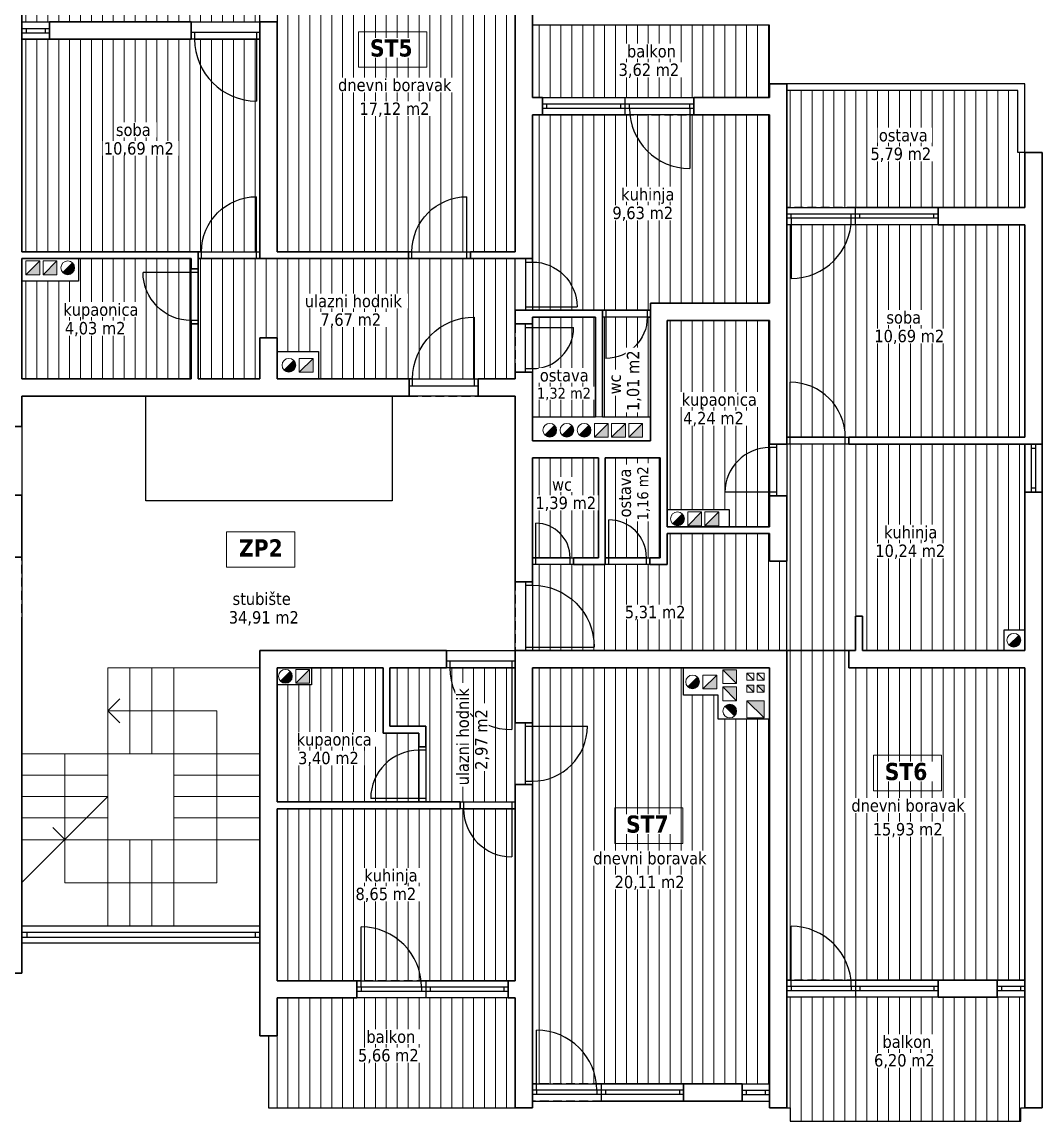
# Model space of a CAD drawing. Header units: centimetres. Extents: x 642232439 to 646206409, y 502891828 to 503284195.
# Drawn here: x 646186050 to 646187533, y 503269004 to 503270602 of the extents above; entities that cross this region are included whole.
import ezdxf

# ---------------------------------------------------------------- set-up
doc = ezdxf.new("R2010")
doc.units = ezdxf.units.CM
doc.linetypes.add('HIDDENX2', pattern=[19.05, 12.7, -6.35])
for name, color, linetype, lineweight in [('.ETAZA_7_ST5', 100, 'Continuous', 13), ('.ETAZA_8_ST6', 10, 'Continuous', 13), ('.ETAZA_9_ST7', 170, 'Continuous', 13), ('_POVRŠINA', 255, 'Continuous', 5), ('TP_01 - 0.35', 1, 'Continuous', 35), ('TP_03 - 0.15', 3, 'Continuous', 15), ('TP_07 - 0.20', 7, 'Continuous', 20)]:
    doc.layers.add(name, color=color, linetype=linetype, lineweight=lineweight)
doc.layers.add('_POLILINE_ET', color=4, linetype='Continuous', plot=False)
for name, color, linetype in [('TP_Hatch', 252, 'Continuous'), ('TP_Hidden', 8, 'HIDDENX2'), ('TP_Otvori', 8, 'Continuous'), ('TP_Otvori.block', 8, 'Continuous')]:
    doc.layers.add(name, color=color, linetype=linetype)
doc.styles.add('tahoma10', font='tahoma.ttf', dxfattribs={"height": 2})
pattern_1 = [(90, (643183442.702, 503085608.108), (-15.875, 3e-15), [])]

# ---------------------------------------------------------------- blocks, each defined once
blk = doc.blocks.new('*U526')
at = {"layer": 'TP_Otvori'}
for p, q in [((5, 0), (5, 60)), ((5, 0), (0, 0)), ((65, 0), (5, 0)), ((5, -10), (5, 0)), ((65, -10), (65, 0)), ((65, 0), (70, 0)), ((70, -10), (0, -10))]:
    blk.add_line(p, q, dxfattribs=at)
blk.add_arc((5, 0), 60, 0, 90, dxfattribs=at)
blk = doc.blocks.new('*U97')
at = {"layer": 'TP_Otvori'}
for p, q in [((5, 0), (5, 65)), ((5, 0), (0, 0)), ((70, 0), (5, 0)), ((5, -10), (5, 0)), ((70, -10), (70, 0)), ((70, 0), (75, 0)), ((75, -10), (0, -10))]:
    blk.add_line(p, q, dxfattribs=at)
blk.add_arc((5, 0), 65, 0, 90, dxfattribs=at)
blk = doc.blocks.new('*U527')
at = {"layer": 'TP_01 - 0.35'}
for p, q in [((0, 0), (0, -30)), ((48, 0), (48, -30))]:
    blk.add_line(p, q, dxfattribs=at)
at = {"layer": 'TP_Otvori'}
for p, q in [((0, 0), (48, 0)), ((0, -11.3), (48, -11.3)), ((0, -18.8), (48, -18.8)), ((7.5, -11.3), (7.5, -18.8)), ((40.5, -11.3), (40.5, -18.8)), ((0, -30), (48, -30))]:
    blk.add_line(p, q, dxfattribs=at)
blk = doc.blocks.new('*U90')
at = {"layer": 'TP_01 - 0.35'}
for p, q in [((0, 0), (0, -30)), ((84, 0), (84, -30))]:
    blk.add_line(p, q, dxfattribs=at)
at = {"layer": 'TP_Otvori'}
for p, q in [((0, 0), (84, 0)), ((0, -11.3), (84, -11.3)), ((0, -18.8), (84, -18.8)), ((7.5, -11.3), (7.5, -18.8)), ((76.5, -11.3), (76.5, -18.8)), ((0, -30), (84, -30))]:
    blk.add_line(p, q, dxfattribs=at)
blk = doc.blocks.new('*U523')
at = {"layer": 'TP_Otvori'}
for p, q in [((5, 0), (5, 80)), ((5, 0), (0, 0)), ((85, 0), (5, 0)), ((5, -10), (5, 0)), ((85, -10), (85, 0)), ((85, 0), (90, 0)), ((90, -10), (0, -10))]:
    blk.add_line(p, q, dxfattribs=at)
blk.add_arc((5, 0), 80, 0, 90, dxfattribs=at)
blk = doc.blocks.new('*U525')
at = {"layer": 'TP_Otvori'}
for p, q in [((5, 0), (5, 90)), ((5, 0), (0, 0)), ((95, 0), (5, 0)), ((5, -10), (5, 0)), ((95, -10), (95, 0)), ((95, 0), (100, 0)), ((100, -10), (0, -10))]:
    blk.add_line(p, q, dxfattribs=at)
blk.add_arc((5, 0), 90, 0, 90, dxfattribs=at)
blk = doc.blocks.new('*U86')
at = {"layer": 'TP_Otvori'}
for p, q in [((5, 0), (5, 50)), ((5, 0), (0, 0)), ((55, 0), (5, 0)), ((5, -10), (5, 0)), ((55, -10), (55, 0)), ((55, 0), (60, 0)), ((60, -10), (0, -10))]:
    blk.add_line(p, q, dxfattribs=at)
blk.add_arc((5, 0), 50, 0, 90, dxfattribs=at)
blk = doc.blocks.new('*U98')
at = {"layer": 'TP_Otvori'}
for p, q in [((5, 0), (5, 55)), ((5, 0), (0, 0)), ((60, 0), (5, 0)), ((5, -10), (5, 0)), ((60, -10), (60, 0)), ((60, 0), (65, 0)), ((65, -10), (0, -10))]:
    blk.add_line(p, q, dxfattribs=at)
blk.add_arc((5, 0), 55, 0, 90, dxfattribs=at)
blk = doc.blocks.new('*U524')
at = {"layer": 'TP_Otvori'}
for p, q in [((5, 0), (5, 70)), ((5, 0), (0, 0)), ((75, 0), (5, 0)), ((5, -10), (5, 0)), ((75, -10), (75, 0)), ((75, 0), (80, 0)), ((80, -10), (0, -10))]:
    blk.add_line(p, q, dxfattribs=at)
blk.add_arc((5, 0), 70, 0, 90, dxfattribs=at)
blk = doc.blocks.new('*U99')
at = {"layer": 'TP_01 - 0.35'}
for p, q in [((0, 0), (0, -30)), ((48, 0), (48, -30))]:
    blk.add_line(p, q, dxfattribs=at)
at = {"layer": 'TP_Otvori'}
for p, q in [((0, 0), (48, 0)), ((0, -11.3), (48, -11.3)), ((0, -18.8), (48, -18.8)), ((7.5, -11.3), (7.5, -18.8)), ((40.5, -11.3), (40.5, -18.8)), ((0, -30), (48, -30))]:
    blk.add_line(p, q, dxfattribs=at)

msp = doc.modelspace()

# ---------------------------------------------------------------- hatches: boundary and pattern name
at = {"layer": '.ETAZA_7_ST5'}
h = msp.add_hatch(dxfattribs=at)
h.set_pattern_fill('ANSI31', color=256, scale=5, angle=45)
h.set_pattern_definition(pattern_1)
h.paths.add_polyline_path([(646186056.33, 503270731.52), (646186056.33, 503270621.52), (646186050.33, 503270621.52), (646186050.33, 503270601.52), (646186396.33, 503270601.52), (646186396.33, 503270731.52)])
h.paths.add_polyline_path([(646186050.33, 503270576.52), (646186050.33, 503270267.52), (646186396.33, 503270267.52), (646186396.33, 503270576.52)], flags=17)
h.paths.add_polyline_path([(646186421.33, 503270762.52), (646186421.33, 503270267.52), (646186767.33, 503270267.52), (646186767.33, 503270762.52)])
h.paths.add_polyline_path([(646186792.33, 503270466.72), (646186792.33, 503270182.52), (646186964.33, 503270182.52), (646186964.33, 503270192.72), (646187137.33, 503270192.72), (646187137.33, 503270466.72)])
h.paths.add_polyline_path([(646186792.33, 503270172.52), (646186792.33, 503270027.72), (646186884.33, 503270027.72), (646186884.33, 503270172.52)])
edge = h.paths.add_edge_path()
edge.add_line((646186132.33, 503270257.52), (646186132.33, 503270224.52))
edge.add_line((646186132.33, 503270224.52), (646186050.33, 503270224.52))
edge.add_line((646186050.33, 503270224.52), (646186050.33, 503270082.52))
edge.add_line((646186050.33, 503270082.52), (646186296.33, 503270082.52))
edge.add_line((646186296.33, 503270082.52), (646186296.33, 503270257.52))
edge.add_line((646186296.33, 503270257.52), (646186132.33, 503270257.52))
edge.add_line((646186306.33, 503270257.52), (646186306.33, 503270082.52))
edge.add_line((646186306.33, 503270082.52), (646186396.33, 503270082.52))
edge.add_line((646186396.33, 503270082.52), (646186396.33, 503270142.52))
edge.add_line((646186396.33, 503270142.52), (646186421.33, 503270142.52))
edge.add_line((646186421.33, 503270142.52), (646186421.33, 503270122.52))
edge.add_line((646186421.33, 503270122.52), (646186481.33, 503270122.52))
edge.add_line((646186481.33, 503270122.52), (646186481.33, 503270082.52))
edge.add_line((646186481.33, 503270082.52), (646186767.33, 503270082.52))
edge.add_line((646186767.33, 503270082.52), (646186767.33, 503270257.52))
edge.add_line((646186767.33, 503270257.52), (646186306.33, 503270257.52))
edge.add_line((646186792.33, 503270596.72), (646186792.33, 503270491.72))
edge.add_line((646186792.33, 503270491.72), (646187137.33, 503270491.72))
edge.add_line((646187137.33, 503270491.72), (646187137.33, 503270596.72))
edge.add_line((646187137.33, 503270596.72), (646186792.33, 503270596.72))
edge.add_line((646186894.33, 503270172.52), (646186894.33, 503270027.72))
edge.add_line((646186894.33, 503270027.72), (646186964.33, 503270027.72))
edge.add_line((646186964.33, 503270027.72), (646186964.33, 503270172.52))
edge.add_line((646186964.33, 503270172.52), (646186894.33, 503270172.52))
at = {"layer": '.ETAZA_8_ST6'}
h = msp.add_hatch(dxfattribs=at)
h.set_pattern_fill('ANSI31', color=256, scale=5, angle=45)
h.set_pattern_definition(pattern_1)
h.paths.add_polyline_path([(646187162.33, 503270501.72), (646187162.33, 503270331.72), (646187508.33, 503270331.72), (646187508.33, 503270411.72), (646187498.33, 503270411.72), (646187498.33, 503270501.72)])
h.paths.add_polyline_path([(646187162.33, 503270306.72), (646187162.33, 503269997.72), (646187508.33, 503269997.72), (646187508.33, 503270306.72)])
h.paths.add_polyline_path([(646187162.33, 503269687.72), (646187162.33, 503269208.72), (646187508.33, 503269208.72), (646187508.33, 503269662.72), (646187252.33, 503269662.72), (646187252.33, 503269687.72)])
h.paths.add_polyline_path([(646187162.33, 503269183.72), (646187162.33, 503269022.72), (646187167.33, 503269022.72), (646187167.33, 503269003.72), (646187502.33, 503269003.72), (646187502.33, 503269022.72), (646187508.33, 503269022.72), (646187508.33, 503269183.72)])
h.paths.add_polyline_path([(646186988.33, 503270167.72), (646186988.33, 503269892.72), (646187078.33, 503269892.72), (646187078.33, 503269867.72), (646187137.33, 503269867.72), (646187137.33, 503270167.72)])
h.paths.add_polyline_path([(646186792.33, 503269967.72), (646186792.33, 503269822.72), (646186888.33, 503269822.72), (646186888.33, 503269967.72)])
h.paths.add_polyline_path([(646186898.33, 503269967.72), (646186898.33, 503269822.72), (646186978.33, 503269822.72), (646186978.33, 503269967.72)])
h.paths.add_polyline_path([(646187162.33, 503269687.72), (646187262.33, 503269687.72), (646187262.33, 503269737.72), (646187272.33, 503269737.72), (646187272.33, 503269687.72), (646187478.33, 503269687.72), (646187478.33, 503269717.72), (646187508.33, 503269717.72), (646187508.33, 503269987.72), (646187162.33, 503269987.72), (646187162.33, 503269817.72)])
h = msp.add_hatch(dxfattribs=at)
h.set_pattern_fill('ANSI31', color=256, scale=5, angle=45)
h.set_pattern_definition(pattern_1)
h.paths.add_polyline_path([(646186792.33, 503269812.72), (646186792.33, 503269687.72), (646187162.33, 503269687.72), (646187162.33, 503269817.72), (646187137.33, 503269817.72), (646187137.33, 503269857.72), (646186988.33, 503269857.72), (646186988.33, 503269812.72)])
at = {"layer": '.ETAZA_9_ST7'}
h = msp.add_hatch(dxfattribs=at)
h.set_pattern_fill('ANSI31', color=256, scale=5, angle=45)
h.set_pattern_definition(pattern_1)
h.paths.add_polyline_path([(646186792.33, 503269662.72), (646186792.33, 503269057.72), (646187137.33, 503269057.72), (646187137.33, 503269587.72), (646187062.33, 503269587.72), (646187062.33, 503269622.72), (646187012.33, 503269622.72), (646187012.33, 503269662.72)])
h.paths.add_polyline_path([(646186471.33, 503269662.72), (646186471.33, 503269637.72), (646186421.33, 503269637.72), (646186421.33, 503269467.72), (646186627.33, 503269467.72), (646186627.33, 503269567.72), (646186575.33, 503269567.72), (646186575.33, 503269662.72)])
h.paths.add_polyline_path([(646186585.33, 503269662.72), (646186585.33, 503269577.72), (646186637.33, 503269577.72), (646186637.33, 503269467.72), (646186767.33, 503269467.72), (646186767.33, 503269662.72)])
h.paths.add_polyline_path([(646186421.33, 503269182.72), (646186421.33, 503269127.72), (646186408.83, 503269127.72), (646186408.83, 503269022.72), (646186767.33, 503269022.72), (646186767.33, 503269182.72)])
h.paths.add_polyline_path([(646186421.33, 503269457.72), (646186421.33, 503269207.72), (646186767.33, 503269207.72), (646186767.33, 503269457.72)])
at = {"layer": 'TP_07 - 0.20'}
h = msp.add_hatch(color=256, dxfattribs=at)
h.dxf.hatch_style = 1
h.paths.add_polyline_path([(646187104.33, 503269637.22), (646187114.33, 503269627.22), (646187114.33, 503269637.22)])
h.paths.add_polyline_path([(646187129.33, 503269627.22), (646187129.33, 503269637.22), (646187119.33, 503269637.22)])
h = msp.add_hatch(color=256, dxfattribs=at)
h.dxf.hatch_style = 1
h.paths.add_polyline_path([(646187129.33, 503269589.72), (646187129.33, 503269614.72), (646187104.33, 503269614.72)])
at = {"layer": 'TP_Hatch'}
h = msp.add_hatch(color=256, dxfattribs=at)
h.dxf.hatch_style = 1
h.paths.add_polyline_path([(646186076.08, 503270234.16), (646186076.08, 503270254.16), (646186056.08, 503270234.16)])
h = msp.add_hatch(color=256, dxfattribs=at)
h.dxf.hatch_style = 1
h.paths.add_polyline_path([(646186101.08, 503270234.16), (646186101.08, 503270254.16), (646186081.08, 503270234.16)])
h = msp.add_hatch(color=256, dxfattribs=at)
h.dxf.hatch_style = 1
edge = h.paths.add_edge_path()
edge.add_arc((646186116.82, 503270244.16), 10, 225, 270)
edge.add_arc((646186116.82, 503270244.16), 10, 270, 360)
edge.add_arc((646186116.82, 503270244.16), 10, 0, 45)
edge.add_line((646186123.89, 503270251.23), (646186109.74, 503270237.09))
h = msp.add_hatch(color=256, dxfattribs=at)
h.dxf.hatch_style = 1
edge = h.paths.add_edge_path()
edge.add_arc((646186438.51, 503270102.52), 10, 225, 270)
edge.add_arc((646186438.51, 503270102.52), 10, 270, 360)
edge.add_arc((646186438.51, 503270102.52), 10, 0, 45)
edge.add_line((646186445.58, 503270109.59), (646186431.44, 503270095.45))
h = msp.add_hatch(color=256, dxfattribs=at)
h.dxf.hatch_style = 1
h.paths.add_polyline_path([(646186473.51, 503270092.52), (646186473.51, 503270112.52), (646186453.51, 503270092.52)])
h = msp.add_hatch(color=256, dxfattribs=at)
h.dxf.hatch_style = 1
edge = h.paths.add_edge_path()
edge.add_arc((646186817.61, 503270008.03), 10, 225, 270)
edge.add_arc((646186817.61, 503270008.03), 10, 270, 360)
edge.add_arc((646186817.61, 503270008.03), 10, 0, 45)
edge.add_line((646186824.68, 503270015.1), (646186810.54, 503270000.96))
h = msp.add_hatch(color=256, dxfattribs=at)
h.dxf.hatch_style = 1
edge = h.paths.add_edge_path()
edge.add_arc((646186842.61, 503270008.03), 10, 225, 270)
edge.add_arc((646186842.61, 503270008.03), 10, 270, 360)
edge.add_arc((646186842.61, 503270008.03), 10, 0, 45)
edge.add_line((646186849.68, 503270015.1), (646186835.54, 503270000.96))
h = msp.add_hatch(color=256, dxfattribs=at)
h.dxf.hatch_style = 1
edge = h.paths.add_edge_path()
edge.add_arc((646186867.61, 503270008.03), 10, 225, 270)
edge.add_arc((646186867.61, 503270008.03), 10, 270, 360)
edge.add_arc((646186867.61, 503270008.03), 10, 0, 45)
edge.add_line((646186874.68, 503270015.1), (646186860.54, 503270000.96))
h = msp.add_hatch(color=256, dxfattribs=at)
h.dxf.hatch_style = 1
h.paths.add_polyline_path([(646186902.61, 503269998.03), (646186902.61, 503270018.03), (646186882.61, 503269998.03)])
h = msp.add_hatch(color=256, dxfattribs=at)
h.dxf.hatch_style = 1
h.paths.add_polyline_path([(646186927.61, 503269998.03), (646186927.61, 503270018.03), (646186907.61, 503269998.03)])
h = msp.add_hatch(color=256, dxfattribs=at)
h.dxf.hatch_style = 1
h.paths.add_polyline_path([(646186952.61, 503269998.03), (646186952.61, 503270018.03), (646186932.61, 503269998.03)])
h = msp.add_hatch(color=256, dxfattribs=at)
h.dxf.hatch_style = 1
edge = h.paths.add_edge_path()
edge.add_arc((646187003.32, 503269879.22), 10, 225, 270)
edge.add_arc((646187003.32, 503269879.22), 10, 270, 360)
edge.add_arc((646187003.32, 503269879.22), 10, 0, 45)
edge.add_line((646187010.4, 503269886.29), (646186996.25, 503269872.15))
h = msp.add_hatch(color=256, dxfattribs=at)
h.dxf.hatch_style = 1
h.paths.add_polyline_path([(646187038.32, 503269869.22), (646187038.32, 503269889.22), (646187018.32, 503269869.22)])
h = msp.add_hatch(color=256, dxfattribs=at)
h.dxf.hatch_style = 1
h.paths.add_polyline_path([(646187063.32, 503269869.22), (646187063.32, 503269889.22), (646187043.32, 503269869.22)])
h = msp.add_hatch(color=256, dxfattribs=at)
h.dxf.hatch_style = 1
edge = h.paths.add_edge_path()
edge.add_arc((646187492.33, 503269702.7), 10, 225, 270)
edge.add_arc((646187492.33, 503269702.7), 10, 270, 360)
edge.add_arc((646187492.33, 503269702.7), 10, 0, 45)
edge.add_line((646187499.41, 503269709.77), (646187485.26, 503269695.63))
h = msp.add_hatch(color=256, dxfattribs=at)
h.dxf.hatch_style = 1
edge = h.paths.add_edge_path()
edge.add_arc((646186433.24, 503269650.22), 10, 225, 270)
edge.add_arc((646186433.24, 503269650.22), 10, 270, 360)
edge.add_arc((646186433.24, 503269650.22), 10, 0, 45)
edge.add_line((646186440.31, 503269657.29), (646186426.17, 503269643.15))
h = msp.add_hatch(color=256, dxfattribs=at)
h.dxf.hatch_style = 1
h.paths.add_polyline_path([(646186468.24, 503269640.22), (646186468.24, 503269660.22), (646186448.24, 503269640.22)])
h = msp.add_hatch(color=256, dxfattribs=at)
h.dxf.hatch_style = 1
h.paths.add_polyline_path([(646187060.38, 503269632.09), (646187060.38, 503269652.09), (646187040.38, 503269632.09)])
h = msp.add_hatch(color=256, dxfattribs=at)
h.dxf.hatch_style = 1
h.paths.add_polyline_path([(646187089.33, 503269659.72), (646187069.33, 503269659.72), (646187089.33, 503269639.72)])
h = msp.add_hatch(color=256, dxfattribs=at)
h.dxf.hatch_style = 1
edge = h.paths.add_edge_path()
edge.add_arc((646187025.38, 503269642.09), 10, 225, 270)
edge.add_arc((646187025.38, 503269642.09), 10, 270, 360)
edge.add_arc((646187025.38, 503269642.09), 10, 0, 45)
edge.add_line((646187032.45, 503269649.17), (646187018.31, 503269635.02))
h = msp.add_hatch(color=256, dxfattribs=at)
h.dxf.hatch_style = 1
h.paths.add_polyline_path([(646187089.33, 503269634.72), (646187069.33, 503269634.72), (646187089.33, 503269614.72)])
h = msp.add_hatch(color=256, dxfattribs=at)
h.dxf.hatch_style = 1
edge = h.paths.add_edge_path()
edge.add_arc((646187079.33, 503269599.72), 10, 315, 360)
edge.add_arc((646187079.33, 503269599.72), 10, 360, 450)
edge.add_arc((646187079.33, 503269599.72), 10, 90, 135)
edge.add_line((646187072.26, 503269606.79), (646187086.41, 503269592.65))

# ---------------------------------------------------------------- linework, layer by layer
at = {"layer": '_POLILINE_ET'}
for points in [[(646186421.33, 503270762.52), (646186421.33, 503270267.52), (646186767.33, 503270267.52), (646186767.33, 503270762.52), (646186421.33, 503270762.52)], [(646186056.33, 503270731.52), (646186056.33, 503270621.52), (646186050.33, 503270621.52), (646186050.33, 503270601.52), (646186396.33, 503270601.52), (646186396.33, 503270731.52), (646186056.33, 503270731.52)], [(646186792.33, 503270596.72), (646186792.33, 503270491.72), (646187137.33, 503270491.72), (646187137.33, 503270596.72), (646186792.33, 503270596.72)], [(646186050.33, 503270576.52), (646186050.33, 503270267.52), (646186396.33, 503270267.52), (646186396.33, 503270576.52), (646186050.33, 503270576.52)], [(646187162.33, 503270501.72), (646187162.33, 503270331.72), (646187508.33, 503270331.72), (646187508.33, 503270411.72), (646187498.33, 503270411.72), (646187498.33, 503270501.72), (646187162.33, 503270501.72)], [(646186792.33, 503270466.72), (646186792.33, 503270182.52), (646186964.33, 503270182.52), (646186964.33, 503270192.72), (646187137.33, 503270192.72), (646187137.33, 503270466.72), (646186792.33, 503270466.72)], [(646187162.33, 503270306.72), (646187162.33, 503269997.72), (646187508.33, 503269997.72), (646187508.33, 503270306.72), (646187162.33, 503270306.72)], [(646186132.33, 503270257.52), (646186132.33, 503270224.52), (646186050.33, 503270224.52), (646186050.33, 503270082.52), (646186296.33, 503270082.52), (646186296.33, 503270257.52), (646186132.33, 503270257.52)], [(646186306.33, 503270257.52), (646186306.33, 503270082.52), (646186396.33, 503270082.52), (646186396.33, 503270142.52), (646186421.33, 503270142.52), (646186421.33, 503270122.52), (646186481.33, 503270122.52), (646186481.33, 503270082.52), (646186767.33, 503270082.52), (646186767.33, 503270257.52), (646186306.33, 503270257.52)], [(646186792.33, 503270172.52), (646186792.33, 503270027.72), (646186884.33, 503270027.72), (646186884.33, 503270172.52), (646186792.33, 503270172.52)], [(646186894.33, 503270172.52), (646186894.33, 503270027.72), (646186964.33, 503270027.72), (646186964.33, 503270172.52), (646186894.33, 503270172.52)], [(646186988.33, 503270167.72), (646186988.33, 503269892.72), (646187078.33, 503269892.72), (646187078.33, 503269867.72), (646187137.33, 503269867.72), (646187137.33, 503270167.72), (646186988.33, 503270167.72)], [(646186050.33, 503270057.52), (646186050.33, 503269287.72), (646186396.33, 503269287.72), (646186396.33, 503269687.72), (646186767.33, 503269687.72), (646186767.33, 503270057.52), (646186588.33, 503270057.52), (646186588.33, 503269905.52), (646186230.33, 503269905.52), (646186230.33, 503270057.52), (646186050.33, 503270057.52)], [(646187162.33, 503269687.72), (646187262.33, 503269687.72), (646187262.33, 503269737.72), (646187272.33, 503269737.72), (646187272.33, 503269687.72), (646187478.33, 503269687.72), (646187478.33, 503269717.72), (646187508.33, 503269717.72), (646187508.33, 503269987.72), (646187162.33, 503269987.72), (646187162.33, 503269817.72)], [(646186792.33, 503269967.72), (646186792.33, 503269822.72), (646186888.33, 503269822.72), (646186888.33, 503269967.72), (646186792.33, 503269967.72)], [(646186898.33, 503269967.72), (646186898.33, 503269822.72), (646186978.33, 503269822.72), (646186978.33, 503269967.72), (646186898.33, 503269967.72)], [(646186792.33, 503269812.72), (646186792.33, 503269687.72), (646187162.33, 503269687.72), (646187162.33, 503269817.72), (646187137.33, 503269817.72), (646187137.33, 503269857.72), (646186988.33, 503269857.72), (646186988.33, 503269812.72), (646186792.33, 503269812.72)], [(646187162.33, 503269687.72), (646187162.33, 503269208.72), (646187508.33, 503269208.72), (646187508.33, 503269662.72), (646187252.33, 503269662.72), (646187252.33, 503269687.72), (646187162.33, 503269687.72)], [(646186471.33, 503269662.72), (646186471.33, 503269637.72), (646186421.33, 503269637.72), (646186421.33, 503269467.72), (646186627.33, 503269467.72), (646186627.33, 503269567.72), (646186575.33, 503269567.72), (646186575.33, 503269662.72), (646186471.33, 503269662.72)], [(646186585.33, 503269662.72), (646186585.33, 503269577.72), (646186637.33, 503269577.72), (646186637.33, 503269467.72), (646186767.33, 503269467.72), (646186767.33, 503269662.72), (646186585.33, 503269662.72)], [(646186792.33, 503269662.72), (646186792.33, 503269057.72), (646187137.33, 503269057.72), (646187137.33, 503269587.72), (646187062.33, 503269587.72), (646187062.33, 503269622.72), (646187012.33, 503269622.72), (646187012.33, 503269662.72), (646186792.33, 503269662.72)], [(646186421.33, 503269457.72), (646186421.33, 503269207.72), (646186767.33, 503269207.72), (646186767.33, 503269457.72), (646186421.33, 503269457.72)], [(646186421.33, 503269182.72), (646186421.33, 503269127.72), (646186408.83, 503269127.72), (646186408.83, 503269022.72), (646186767.33, 503269022.72), (646186767.33, 503269182.72), (646186421.33, 503269182.72)], [(646187162.33, 503269183.72), (646187162.33, 503269022.72), (646187167.33, 503269022.72), (646187167.33, 503269003.72), (646187502.33, 503269003.72), (646187502.33, 503269022.72), (646187508.33, 503269022.72), (646187508.33, 503269183.72), (646187162.33, 503269183.72)]]:
    msp.add_lwpolyline(points, dxfattribs=at)
at = {"layer": '_POVRŠINA'}
for points in [[(646186539.8, 503270587.32), (646186638.94, 503270587.32), (646186638.94, 503270535.67), (646186539.8, 503270535.67)], [(646186347.87, 503269860.46), (646186447, 503269860.46), (646186447, 503269808.81), (646186347.87, 503269808.81)], [(646186912.16, 503269458.97), (646187011.3, 503269458.97), (646187011.3, 503269407.32), (646186912.16, 503269407.32)]]:
    msp.add_lwpolyline(points, close=True, dxfattribs=at)
at = {"layer": 'TP_01 - 0.35'}
for p, q in [((646186767.33, 503270802.52), (646186767.33, 503270267.52)), ((646186792.33, 503270802.52), (646186792.33, 503270491.72)), ((646186050.33, 503270621.52), (646186050.33, 503270267.52)), ((646186090.33, 503270601.52), (646186090.33, 503270576.52)), ((646186090.33, 503270601.52), (646186296.33, 503270601.52)), ((646186296.33, 503270576.52), (646186296.33, 503270601.52)), ((646186396.33, 503270257.52), (646186396.33, 503270601.52)), ((646186396.33, 503270601.52), (646186421.33, 503270601.52)), ((646186421.33, 503270267.52), (646186421.33, 503270601.52)), ((646186090.33, 503270576.52), (646186296.33, 503270576.52)), ((646187137.33, 503270511.72), (646187137.33, 503270491.72)), ((646187162.33, 503270511.72), (646187137.33, 503270511.72)), ((646187162.33, 503270511.72), (646187162.33, 503269987.72)), ((646186807.33, 503270491.72), (646186792.33, 503270491.72)), ((646186807.33, 503270491.72), (646186807.33, 503270466.72)), ((646187137.33, 503270491.72), (646187027.33, 503270491.72)), ((646187027.33, 503270491.72), (646187027.33, 503270466.72)), ((646186792.33, 503270466.72), (646186792.33, 503270257.52)), ((646186807.33, 503270466.72), (646186792.33, 503270466.72)), ((646187137.33, 503270466.72), (646187027.33, 503270466.72)), ((646187137.33, 503270466.72), (646187137.33, 503270192.72)), ((646187508.33, 503270411.72), (646187508.33, 503270331.72)), ((646187508.33, 503270411.72), (646187533.33, 503270411.72)), ((646187533.33, 503270411.72), (646187533.33, 503269987.72)), ((646187382.33, 503270331.72), (646187382.33, 503270306.72)), ((646187382.33, 503270331.72), (646187508.33, 503270331.72)), ((646187382.33, 503270306.72), (646187508.33, 503270306.72)), ((646187508.33, 503270306.72), (646187508.33, 503269997.72)), ((646186050.33, 503270267.52), (646186306.33, 503270267.52)), ((646186306.33, 503270257.52), (646186306.33, 503270267.52)), ((646186421.33, 503270267.52), (646186612.33, 503270267.52)), ((646186612.33, 503270267.52), (646186612.33, 503270257.52)), ((646186702.33, 503270267.52), (646186767.33, 503270267.52)), ((646186702.33, 503270267.52), (646186702.33, 503270257.52)), ((646186050.33, 503270257.52), (646186050.33, 503270082.52)), ((646186050.33, 503270257.52), (646186296.33, 503270257.52)), ((646186296.33, 503270257.52), (646186296.33, 503270242.52)), ((646186306.33, 503270257.52), (646186306.33, 503270242.52)), ((646186396.33, 503270257.52), (646186612.33, 503270257.52)), ((646186702.33, 503270257.52), (646186767.33, 503270257.52)), ((646186767.33, 503270257.52), (646186792.33, 503270257.52)), ((646186296.33, 503270242.52), (646186306.33, 503270242.52)), ((646186767.33, 503270182.52), (646186767.33, 503270162.52)), ((646186767.33, 503270182.52), (646186792.33, 503270182.52)), ((646186792.33, 503270182.52), (646186894.33, 503270182.52)), ((646186894.33, 503270182.52), (646186894.33, 503270162.52)), ((646186964.33, 503270192.72), (646186964.33, 503269992.72)), ((646187137.33, 503270192.72), (646186964.33, 503270192.72)), ((646186792.33, 503270172.52), (646186792.33, 503270162.52)), ((646186792.33, 503270172.52), (646186884.33, 503270172.52)), ((646186884.33, 503270172.52), (646186884.33, 503270027.72)), ((646186894.33, 503270172.52), (646186894.33, 503270027.72)), ((646186988.33, 503270167.72), (646186988.33, 503269867.72)), ((646187137.33, 503270167.72), (646186988.33, 503270167.72)), ((646187137.33, 503270167.72), (646187137.33, 503269987.72)), ((646186296.33, 503270162.52), (646186296.33, 503270082.52)), ((646186296.33, 503270162.52), (646186306.33, 503270162.52)), ((646186306.33, 503270162.52), (646186306.33, 503270082.52)), ((646186792.33, 503270162.52), (646186767.33, 503270162.52)), ((646186396.33, 503270142.52), (646186421.33, 503270142.52)), ((646186396.33, 503270082.52), (646186396.33, 503270142.52)), ((646186421.33, 503270082.52), (646186421.33, 503270142.52)), ((646186767.33, 503270092.52), (646186767.33, 503270082.52)), ((646186792.33, 503270092.52), (646186767.33, 503270092.52)), ((646186792.33, 503270092.52), (646186792.33, 503269992.72)), ((646186050.33, 503270082.52), (646186296.33, 503270082.52)), ((646186306.33, 503270082.52), (646186396.33, 503270082.52)), ((646186421.33, 503270082.52), (646186613.33, 503270082.52)), ((646186613.33, 503270082.52), (646186613.33, 503270057.52)), ((646186713.33, 503270082.52), (646186713.33, 503270057.52)), ((646186713.33, 503270082.52), (646186767.33, 503270082.52)), ((646186050.33, 503270057.52), (646186050.33, 503270013.52)), ((646186050.33, 503270057.52), (646186613.33, 503270057.52)), ((646186713.33, 503270057.52), (646186767.33, 503270057.52)), ((646186767.33, 503270057.52), (646186767.33, 503269787.72)), ((646186050.33, 503270013.52), (646186025.33, 503270013.52)), ((646186792.33, 503269992.72), (646186964.33, 503269992.72)), ((646187162.33, 503269987.72), (646187137.33, 503269987.72)), ((646187252.33, 503269997.72), (646187252.33, 503269987.72)), ((646187252.33, 503269997.72), (646187508.33, 503269997.72)), ((646187252.33, 503269987.72), (646187508.33, 503269987.72)), ((646187508.33, 503269987.72), (646187533.33, 503269987.72)), ((646186792.33, 503269967.72), (646186792.33, 503269787.72)), ((646186792.33, 503269967.72), (646186888.33, 503269967.72)), ((646186888.33, 503269967.72), (646186888.33, 503269822.72)), ((646186898.33, 503269967.72), (646186898.33, 503269822.72)), ((646186898.33, 503269967.72), (646186964.33, 503269967.72)), ((646186964.33, 503269967.72), (646186978.33, 503269967.72)), ((646186978.33, 503269967.72), (646186978.33, 503269822.72)), ((646186050.33, 503269913.52), (646186025.33, 503269913.52)), ((646186050.33, 503269913.52), (646186050.33, 503269823.52)), ((646187137.33, 503269912.72), (646187137.33, 503269867.72)), ((646187162.33, 503269912.72), (646187137.33, 503269912.72)), ((646187162.33, 503269912.72), (646187162.33, 503269817.72)), ((646187508.33, 503269917.72), (646187508.33, 503269687.72)), ((646187508.33, 503269917.72), (646187533.33, 503269917.72)), ((646187533.33, 503269917.72), (646187533.33, 503269022.72)), ((646187137.33, 503269867.72), (646186988.33, 503269867.72)), ((646186988.33, 503269857.72), (646186988.33, 503269812.72)), ((646187137.33, 503269857.72), (646186988.33, 503269857.72)), ((646187137.33, 503269857.72), (646187137.33, 503269817.72)), ((646186025.33, 503269823.52), (646186050.33, 503269823.52)), ((646186852.33, 503269822.72), (646186852.33, 503269812.72)), ((646186852.33, 503269822.72), (646186888.33, 503269822.72)), ((646186852.33, 503269812.72), (646186898.33, 503269812.72)), ((646186898.33, 503269822.72), (646186898.33, 503269812.72)), ((646186963.33, 503269822.72), (646186963.33, 503269812.72)), ((646186963.33, 503269822.72), (646186978.33, 503269822.72)), ((646186963.33, 503269812.72), (646186988.33, 503269812.72)), ((646187162.33, 503269817.72), (646187137.33, 503269817.72)), ((646186792.33, 503269787.72), (646186767.33, 503269787.72)), ((646187262.33, 503269737.72), (646187262.33, 503269687.72)), ((646187262.33, 503269737.72), (646187272.33, 503269737.72)), ((646187272.33, 503269737.72), (646187272.33, 503269687.72)), ((646186050.33, 503269723.52), (646186050.33, 503269218.52)), ((646186396.33, 503269687.72), (646186396.33, 503269127.72)), ((646186396.33, 503269687.72), (646186667.33, 503269687.72)), ((646186667.33, 503269687.72), (646186667.33, 503269662.72)), ((646186767.33, 503269687.72), (646186767.33, 503269582.72)), ((646186792.33, 503269687.72), (646186767.33, 503269687.72)), ((646186792.33, 503269687.72), (646187162.33, 503269687.72)), ((646187162.33, 503269662.72), (646187162.33, 503269687.72)), ((646187252.33, 503269687.72), (646187262.33, 503269687.72)), ((646187252.33, 503269662.72), (646187252.33, 503269687.72)), ((646187272.33, 503269687.72), (646187508.33, 503269687.72)), ((646186421.33, 503269662.72), (646186421.33, 503269467.72)), ((646186421.33, 503269662.72), (646186575.33, 503269662.72)), ((646186575.33, 503269662.72), (646186575.33, 503269567.72)), ((646186585.33, 503269662.72), (646186667.33, 503269662.72)), ((646186585.33, 503269662.72), (646186585.33, 503269577.72)), ((646186792.33, 503269662.72), (646186792.33, 503269582.72)), ((646186792.33, 503269662.72), (646187137.33, 503269662.72)), ((646187137.33, 503269662.72), (646187137.33, 503269022.72)), ((646187162.33, 503269662.72), (646187162.33, 503269022.72)), ((646187252.33, 503269662.72), (646187508.33, 503269662.72)), ((646187508.33, 503269662.72), (646187508.33, 503269022.72)), ((646186585.33, 503269577.72), (646186637.33, 503269577.72)), ((646186637.33, 503269577.72), (646186637.33, 503269547.72)), ((646186792.33, 503269582.72), (646186767.33, 503269582.72)), ((646186575.33, 503269567.72), (646186627.33, 503269567.72)), ((646186627.33, 503269567.72), (646186627.33, 503269547.72)), ((646186627.33, 503269547.72), (646186637.33, 503269547.72)), ((646186767.33, 503269492.72), (646186767.33, 503269207.72)), ((646186792.33, 503269492.72), (646186767.33, 503269492.72)), ((646186792.33, 503269492.72), (646186792.33, 503269022.72)), ((646186421.33, 503269467.72), (646186687.33, 503269467.72)), ((646186687.33, 503269467.72), (646186687.33, 503269457.72)), ((646186421.33, 503269457.72), (646186421.33, 503269207.72)), ((646186421.33, 503269457.72), (646186687.33, 503269457.72)), ((646186025.33, 503269218.52), (646186050.33, 503269218.52)), ((646186421.33, 503269207.72), (646186537.33, 503269207.72)), ((646186537.33, 503269207.72), (646186537.33, 503269182.72)), ((646186757.33, 503269207.72), (646186757.33, 503269182.72)), ((646186757.33, 503269207.72), (646186767.33, 503269207.72)), ((646187382.33, 503269208.72), (646187468.33, 503269208.72)), ((646187382.33, 503269208.72), (646187382.33, 503269183.72)), ((646187468.33, 503269208.72), (646187468.33, 503269183.72)), ((646186421.33, 503269182.72), (646186421.33, 503269127.72)), ((646186421.33, 503269182.72), (646186537.33, 503269182.72)), ((646186757.33, 503269182.72), (646186767.33, 503269182.72)), ((646186767.33, 503269182.72), (646186767.33, 503269022.72)), ((646187382.33, 503269183.72), (646187468.33, 503269183.72)), ((646186421.33, 503269127.72), (646186396.33, 503269127.72)), ((646187012.33, 503269057.72), (646187012.33, 503269032.72)), ((646187012.33, 503269057.72), (646187097.33, 503269057.72)), ((646187097.33, 503269057.72), (646187097.33, 503269032.72)), ((646187012.33, 503269032.72), (646187097.33, 503269032.72)), ((646186767.33, 503269022.72), (646186792.33, 503269022.72)), ((646187137.33, 503269022.72), (646187162.33, 503269022.72)), ((646187508.33, 503269022.72), (646187533.33, 503269022.72))]:
    msp.add_line(p, q, dxfattribs=at)
at = {"layer": 'TP_03 - 0.15'}
for p, q in [((646186396.33, 503269662.72), (646186175.33, 503269662.72)), ((646186175.33, 503269537.52), (646186175.33, 503269662.72)), ((646186207.33, 503269537.52), (646186207.33, 503269662.72)), ((646186239.33, 503269537.52), (646186239.33, 503269662.72)), ((646186271.33, 503269537.52), (646186271.33, 503269662.72)), ((646186192.81, 503269617.6), (646186175.33, 503269600.12)), ((646186175.33, 503269600.12), (646186333.83, 503269600.12)), ((646186192.81, 503269582.64), (646186175.33, 503269600.12)), ((646186333.83, 503269350.22), (646186333.83, 503269600.12)), ((646186175.33, 503269537.52), (646186271.33, 503269537.52)), ((646186271.33, 503269537.52), (646186271.33, 503269412.72)), ((646186271.33, 503269537.52), (646186396.33, 503269537.52)), ((646186271.33, 503269506.52), (646186396.33, 503269506.52)), ((646186175.33, 503269475.52), (646186175.33, 503269412.72)), ((646186271.33, 503269475.52), (646186396.33, 503269475.52)), ((646186144.33, 503269444.52), (646186175.33, 503269444.52)), ((646186271.33, 503269444.52), (646186396.33, 503269444.52)), ((646186112.53, 503269412.72), (646186175.33, 503269412.72)), ((646186112.83, 503269350.22), (646186112.83, 503269413.02)), ((646186271.33, 503269412.72), (646186175.33, 503269412.72)), ((646186175.33, 503269412.72), (646186175.33, 503269287.72)), ((646186207.33, 503269412.72), (646186207.33, 503269287.72)), ((646186239.33, 503269412.72), (646186239.33, 503269287.72)), ((646186271.33, 503269412.72), (646186396.33, 503269412.72)), ((646186271.33, 503269412.72), (646186271.33, 503269287.72)), ((646186112.83, 503269350.22), (646186333.83, 503269350.22))]:
    msp.add_line(p, q, dxfattribs=at)
at = {"layer": 'TP_07 - 0.20'}
for p, q in [((646187137.33, 503270596.72), (646186792.33, 503270596.72)), ((646187137.33, 503270596.72), (646187137.33, 503270512.2)), ((646187162.33, 503270511.72), (646187508.33, 503270511.72)), ((646187162.33, 503270501.72), (646187498.33, 503270501.72)), ((646187498.33, 503270411.72), (646187498.33, 503270501.72)), ((646187508.33, 503270411.72), (646187508.33, 503270511.72)), ((646187508.33, 503270411.72), (646187498.33, 503270411.72)), ((646186076.08, 503270254.16), (646186056.08, 503270234.16)), ((646186101.08, 503270254.16), (646186081.08, 503270234.16)), ((646186123.89, 503270251.23), (646186109.74, 503270237.09)), ((646186132.33, 503270224.52), (646186132.33, 503270257.52)), ((646186050.33, 503270224.52), (646186132.33, 503270224.52)), ((646186421.33, 503270122.52), (646186481.33, 503270122.52)), ((646186481.33, 503270122.52), (646186481.33, 503270082.52)), ((646186445.58, 503270109.59), (646186431.44, 503270095.45)), ((646186473.51, 503270112.52), (646186453.51, 503270092.52)), ((646186230.33, 503270057.52), (646186230.33, 503269905.52)), ((646186588.33, 503270057.52), (646186588.33, 503269905.52)), ((646186792.33, 503270027.72), (646186964.33, 503270027.72)), ((646186824.68, 503270015.1), (646186810.54, 503270000.96)), ((646186849.68, 503270015.1), (646186835.54, 503270000.96)), ((646186874.68, 503270015.1), (646186860.54, 503270000.96)), ((646186902.61, 503270018.03), (646186882.61, 503269998.03)), ((646186927.61, 503270018.03), (646186907.61, 503269998.03)), ((646186952.61, 503270018.03), (646186932.61, 503269998.03)), ((646186230.33, 503269905.52), (646186588.33, 503269905.52)), ((646187078.33, 503269892.72), (646186988.33, 503269892.72)), ((646187078.33, 503269892.72), (646187078.33, 503269867.72)), ((646187010.4, 503269886.29), (646186996.25, 503269872.15)), ((646187038.32, 503269889.22), (646187018.32, 503269869.22)), ((646187063.32, 503269889.22), (646187043.32, 503269869.22)), ((646187499.41, 503269709.77), (646187485.26, 503269695.63)), ((646186440.31, 503269657.29), (646186426.17, 503269643.15)), ((646186468.24, 503269660.22), (646186448.24, 503269640.22)), ((646186471.33, 503269662.72), (646186471.33, 503269637.72)), ((646187012.33, 503269622.72), (646187012.33, 503269662.72)), ((646187060.38, 503269652.09), (646187040.38, 503269632.09)), ((646187069.33, 503269659.72), (646187089.33, 503269639.72)), ((646187104.33, 503269654.72), (646187114.33, 503269644.72)), ((646187119.33, 503269654.72), (646187129.33, 503269644.72)), ((646186471.33, 503269637.72), (646186421.33, 503269637.72)), ((646187032.45, 503269649.17), (646187018.31, 503269635.02)), ((646187104.33, 503269637.22), (646187114.33, 503269627.22)), ((646187119.33, 503269637.22), (646187129.33, 503269627.22)), ((646187062.33, 503269622.72), (646187012.33, 503269622.72)), ((646187062.33, 503269587.72), (646187062.33, 503269622.72)), ((646187069.33, 503269634.72), (646187089.33, 503269614.72)), ((646187072.26, 503269606.79), (646187086.41, 503269592.65)), ((646187104.33, 503269614.72), (646187129.33, 503269589.72)), ((646187137.33, 503269587.72), (646187062.33, 503269587.72)), ((646186175.33, 503269537.52), (646186050.33, 503269537.52)), ((646186112.83, 503269537.52), (646186112.83, 503269413.02)), ((646186175.33, 503269537.52), (646186175.33, 503269475.52)), ((646186175.33, 503269506.52), (646186050.33, 503269506.52)), ((646186175.33, 503269475.52), (646186050.33, 503269475.52)), ((646186175.33, 503269475.52), (646186050.33, 503269350.52)), ((646186144.33, 503269444.52), (646186050.33, 503269444.52)), ((646186112.83, 503269413.02), (646186095.36, 503269430.5)), ((646186112.53, 503269412.72), (646186050.33, 503269412.72)), ((646186396.33, 503269287.72), (646186050.33, 503269287.72)), ((646186396.33, 503269262.72), (646186050.33, 503269262.72)), ((646186408.83, 503269127.72), (646186408.83, 503269022.72)), ((646186408.83, 503269022.72), (646186767.33, 503269022.72)), ((646187167.33, 503269022.72), (646187162.33, 503269022.72)), ((646187167.33, 503269022.72), (646187167.33, 503269003.72)), ((646187502.33, 503269022.72), (646187502.33, 503269003.72)), ((646187508.33, 503269022.72), (646187502.33, 503269022.72)), ((646187167.33, 503269003.72), (646187502.33, 503269003.72))]:
    msp.add_line(p, q, dxfattribs=at)
for points in [[(646186056.08, 503270254.16), (646186076.08, 503270254.16), (646186076.08, 503270234.16), (646186056.08, 503270234.16)], [(646186081.08, 503270254.16), (646186101.08, 503270254.16), (646186101.08, 503270234.16), (646186081.08, 503270234.16)], [(646186453.51, 503270112.52), (646186473.51, 503270112.52), (646186473.51, 503270092.52), (646186453.51, 503270092.52)], [(646186882.61, 503270018.03), (646186902.61, 503270018.03), (646186902.61, 503269998.03), (646186882.61, 503269998.03)], [(646186907.61, 503270018.03), (646186927.61, 503270018.03), (646186927.61, 503269998.03), (646186907.61, 503269998.03)], [(646186932.61, 503270018.03), (646186952.61, 503270018.03), (646186952.61, 503269998.03), (646186932.61, 503269998.03)], [(646187018.32, 503269889.22), (646187038.32, 503269889.22), (646187038.32, 503269869.22), (646187018.32, 503269869.22)], [(646187043.32, 503269889.22), (646187063.32, 503269889.22), (646187063.32, 503269869.22), (646187043.32, 503269869.22)], [(646187508.33, 503269687.72), (646187478.33, 503269687.72), (646187478.33, 503269717.72), (646187508.33, 503269717.72)], [(646186448.24, 503269660.22), (646186468.24, 503269660.22), (646186468.24, 503269640.22), (646186448.24, 503269640.22)], [(646187040.38, 503269652.09), (646187060.38, 503269652.09), (646187060.38, 503269632.09), (646187040.38, 503269632.09)], [(646187069.33, 503269639.72), (646187069.33, 503269659.72), (646187089.33, 503269659.72), (646187089.33, 503269639.72)], [(646187104.33, 503269654.72), (646187104.33, 503269644.72), (646187114.33, 503269644.72), (646187114.33, 503269654.72)], [(646187129.33, 503269654.72), (646187129.33, 503269644.72), (646187119.33, 503269644.72), (646187119.33, 503269654.72)], [(646187104.33, 503269637.22), (646187104.33, 503269627.22), (646187114.33, 503269627.22), (646187114.33, 503269637.22)], [(646187129.33, 503269637.22), (646187129.33, 503269627.22), (646187119.33, 503269627.22), (646187119.33, 503269637.22)], [(646187069.33, 503269614.72), (646187069.33, 503269634.72), (646187089.33, 503269634.72), (646187089.33, 503269614.72)], [(646187104.33, 503269614.72), (646187104.33, 503269589.72), (646187129.33, 503269589.72), (646187129.33, 503269614.72)]]:
    msp.add_lwpolyline(points, close=True, dxfattribs=at)
for centre in [(646186116.82, 503270244.16), (646186438.51, 503270102.52), (646186817.61, 503270008.03), (646186842.61, 503270008.03), (646186867.61, 503270008.03), (646187003.32, 503269879.22), (646187492.33, 503269702.7), (646186433.24, 503269650.22), (646187025.38, 503269642.09), (646187079.33, 503269599.72)]:
    msp.add_circle(centre, 10, dxfattribs=at)
at = {"layer": 'TP_Hidden'}
for p, q in [((646186396.33, 503270601.52), (646186396.33, 503270671.52)), ((646186296.33, 503270601.52), (646186396.33, 503270601.52)), ((646186927.33, 503270491.72), (646187027.33, 503270491.72)), ((646186927.33, 503270466.72), (646187027.33, 503270466.72)), ((646187262.33, 503270331.72), (646187162.33, 503270331.72)), ((646187262.33, 503270306.72), (646187162.33, 503270306.72)), ((646186767.33, 503270182.52), (646186767.33, 503270257.52)), ((646186767.33, 503270162.52), (646186767.33, 503270092.52)), ((646186613.33, 503270057.52), (646186713.33, 503270057.52)), ((646186050.33, 503270013.52), (646186050.33, 503269913.52)), ((646187162.33, 503269987.72), (646187162.33, 503269912.72)), ((646186050.33, 503269723.52), (646186050.33, 503269823.52)), ((646186767.33, 503269787.72), (646186767.33, 503269687.72)), ((646186667.33, 503269687.72), (646186767.33, 503269687.72)), ((646186767.33, 503269492.72), (646186767.33, 503269582.72)), ((646186637.33, 503269207.72), (646186537.33, 503269207.72)), ((646187262.33, 503269208.72), (646187162.33, 503269208.72)), ((646186637.33, 503269182.72), (646186537.33, 503269182.72)), ((646187262.33, 503269183.72), (646187162.33, 503269183.72)), ((646186892.33, 503269057.72), (646186792.33, 503269057.72)), ((646186892.33, 503269032.72), (646186792.33, 503269032.72))]:
    msp.add_line(p, q, dxfattribs=at)
at = {"layer": 'TP_Otvori'}
for p, q in [((646186807.33, 503270491.72), (646186927.33, 503270491.72)), ((646186927.33, 503270466.72), (646186927.33, 503270491.72)), ((646186807.33, 503270482.35), (646186927.33, 503270482.35)), ((646186807.33, 503270476.1), (646186927.33, 503270476.1)), ((646186813.58, 503270476.1), (646186813.58, 503270482.35)), ((646186921.08, 503270476.1), (646186921.08, 503270482.35)), ((646186927.33, 503270482.35), (646187027.33, 503270482.35)), ((646186927.33, 503270476.1), (646187027.33, 503270476.1)), ((646186933.58, 503270476.1), (646186933.58, 503270482.35)), ((646187021.08, 503270476.1), (646187021.08, 503270482.35)), ((646187021.08, 503270476.1), (646187021.08, 503270388.6)), ((646186807.33, 503270466.72), (646186927.33, 503270466.72)), ((646187262.33, 503270306.72), (646187262.33, 503270331.72)), ((646187382.33, 503270331.72), (646187262.33, 503270331.72)), ((646187262.33, 503270322.35), (646187162.33, 503270322.35)), ((646187262.33, 503270316.1), (646187162.33, 503270316.1)), ((646187168.58, 503270316.1), (646187168.58, 503270322.35)), ((646187168.58, 503270316.1), (646187168.58, 503270228.6)), ((646187256.08, 503270316.1), (646187256.08, 503270322.35)), ((646187382.33, 503270322.35), (646187262.33, 503270322.35)), ((646187382.33, 503270316.1), (646187262.33, 503270316.1)), ((646187268.58, 503270316.1), (646187268.58, 503270322.35)), ((646187376.08, 503270316.1), (646187376.08, 503270322.35)), ((646187382.33, 503270306.72), (646187262.33, 503270306.72)), ((646186543.58, 503269198.35), (646186543.58, 503269285.85)), ((646187168.58, 503269199.35), (646187168.58, 503269286.85)), ((646186396.33, 503269277.72), (646186050.33, 503269277.72)), ((646186396.33, 503269270.72), (646186050.33, 503269270.72)), ((646186057.33, 503269277.72), (646186057.33, 503269270.72)), ((646186389.33, 503269277.72), (646186389.33, 503269270.72)), ((646186637.33, 503269207.72), (646186637.33, 503269182.72)), ((646186757.33, 503269207.72), (646186637.33, 503269207.72)), ((646187262.33, 503269208.72), (646187262.33, 503269183.72)), ((646187382.33, 503269208.72), (646187262.33, 503269208.72)), ((646186637.33, 503269198.35), (646186537.33, 503269198.35)), ((646186637.33, 503269192.1), (646186537.33, 503269192.1)), ((646186543.58, 503269198.35), (646186543.58, 503269192.1)), ((646186631.08, 503269198.35), (646186631.08, 503269192.1)), ((646186757.33, 503269198.35), (646186637.33, 503269198.35)), ((646186757.33, 503269192.1), (646186637.33, 503269192.1)), ((646186643.58, 503269198.35), (646186643.58, 503269192.1)), ((646186751.08, 503269198.35), (646186751.08, 503269192.1)), ((646187262.33, 503269199.35), (646187162.33, 503269199.35)), ((646187262.33, 503269193.1), (646187162.33, 503269193.1)), ((646187168.58, 503269199.35), (646187168.58, 503269193.1)), ((646187256.08, 503269199.35), (646187256.08, 503269193.1)), ((646187382.33, 503269199.35), (646187262.33, 503269199.35)), ((646187382.33, 503269193.1), (646187262.33, 503269193.1)), ((646187268.58, 503269199.35), (646187268.58, 503269193.1)), ((646187376.08, 503269199.35), (646187376.08, 503269193.1)), ((646186757.33, 503269182.72), (646186637.33, 503269182.72)), ((646187382.33, 503269183.72), (646187262.33, 503269183.72)), ((646186798.58, 503269048.35), (646186798.58, 503269135.85)), ((646186892.33, 503269048.35), (646186792.33, 503269048.35)), ((646186798.58, 503269048.35), (646186798.58, 503269042.1)), ((646186886.08, 503269048.35), (646186886.08, 503269042.1)), ((646186892.33, 503269057.72), (646186892.33, 503269032.72)), ((646187012.33, 503269057.72), (646186892.33, 503269057.72)), ((646187012.33, 503269048.35), (646186892.33, 503269048.35)), ((646186898.58, 503269048.35), (646186898.58, 503269042.1)), ((646187006.08, 503269048.35), (646187006.08, 503269042.1)), ((646186892.33, 503269042.1), (646186792.33, 503269042.1)), ((646187012.33, 503269042.1), (646186892.33, 503269042.1)), ((646187012.33, 503269032.72), (646186892.33, 503269032.72))]:
    msp.add_line(p, q, dxfattribs=at)
for centre, start, end in [((646187021.08, 503270476.1), 180, 270), ((646187168.58, 503270316.1), 270, 0), ((646186543.58, 503269198.35), 0, 90), ((646187168.58, 503269199.35), 0, 90), ((646186798.58, 503269048.35), 0, 90)]:
    msp.add_arc(centre, 87.5, start, end, dxfattribs=at)

# ---------------------------------------------------------------- block references
at = {"layer": 'TP_Otvori.block', "yscale": 0.8333333856529689, "zscale": 0.8333333856529689}
for p, xscale in [((646186050.33, 503270601.52), 0.8333333856529689), ((646187508.33, 503269208.72), -0.8333333856529689)]:
    msp.add_blockref('*U527', p, dxfattribs=dict(at, xscale=xscale))
at = {"layer": 'TP_Otvori.block'}
for name, p, rotation in [('*U525', (646186396.33, 503270576.52), 180), ('*U526', (646186792.33, 503270162.52), 270), ('*U97', (646187137.33, 503269912.72), 90.00000000000001), ('*U525', (646186767.33, 503269662.72), 180), ('*U523', (646186792.33, 503269582.72), 270), ('*U524', (646186627.33, 503269467.72), 89.99999999999999), ('*U524', (646186767.33, 503269457.72), 180)]:
    msp.add_blockref(name, p, dxfattribs=dict(at, rotation=rotation))
at = {"layer": 'TP_Otvori.block', "xscale": -1}
for name, p in [('*U523', (646186396.33, 503270267.52)), ('*U523', (646186702.33, 503270267.52)), ('*U525', (646186713.33, 503270082.52))]:
    msp.add_blockref(name, p, dxfattribs=at)
for name, p, rotation in [('*U97', (646186792.33, 503270182.52), 270), ('*U524', (646186296.33, 503270242.52), 90), ('*U526', (646186894.33, 503270172.52), 180), ('*U525', (646186792.33, 503269687.72), 270)]:
    msp.add_blockref(name, p, dxfattribs=dict(at, rotation=rotation))
at = {"layer": 'TP_Otvori.block'}
for name, p in [('*U523', (646187162.33, 503269997.72)), ('*U98', (646186898.33, 503269822.72)), ('*U86', (646186792.33, 503269822.72))]:
    msp.add_blockref(name, p, dxfattribs=at)
at = {"layer": 'TP_Otvori.block', "yscale": 0.8333333856529689, "zscale": 0.8333333856529689}
for name, p, xscale, rotation in [('*U90', (646187533.33, 503269987.72), 0.8333333856529689, 270), ('*U99', (646187097.33, 503269032.72), -0.8333333856529689, 180)]:
    msp.add_blockref(name, p, dxfattribs=dict(at, xscale=xscale, rotation=rotation))

# ---------------------------------------------------------------- next in the draw order: texts
at = {"layer": '_POVRŠINA', "attachment_point": 1, "style": 'tahoma10', "bg_fill": 3, "box_fill_scale": 1.1, "bg_fill_color": 256, "bg_fill_transparency": 0}
for s, width, insert, char_height in [('\\pt90;{\\fTahoma|b1|i0|c238|p34;\\H1.3889x;ST5} ', 68.3742, (646186556.23, 503270576.27), 18), ('\\pt90;3,62 m2', 96.5783, (646186917.69, 503270541.09), 18), ('\\pt90;dnevni boravak', 171.7931, (646186509.9, 503270519), 18), ('\\pt90;17,12 m2', 109.4923, (646186540.93, 503270484.46), 18), ('\\pt90;10,69 m2', 106.7726, (646186169.39, 503270426.79), 18), ('\\pt90;5,79 m2', 92.8858, (646187283.94, 503270418.93), 18), ('\\pt90;9,63 m2', 94.0172, (646186908.73, 503270333.04), 18), ('\\pt90;7,67 m2', 94.4808, (646186484.16, 503270177.85), 18), ('\\pt90;4,03 m2', 95.1925, (646186112.59, 503270165.4), 18), ('\\pt90;10,69 m2', 107.4018, (646187289.47, 503270154), 18), ('\\pt80;1,32 m2', 81.8705, (646186799.04, 503270069.83), 16), ('\\pt90;kupaonica', 112.8866, (646187009.43, 503270061.66), 18), ('\\pt90;1,39 m2', 89.5121, (646186796.74, 503269911.45), 18), ('\\pt90;{\\fTahoma|b1|i0|c238|p34;\\H1.3889x;ZP2} ', 71.4979, (646186365.85, 503269849.41), 18), ('\\pt90;10,24 m2', 106.3646, (646187290.95, 503269841.8), 18), ('\\pt90;5,31 m2', 95.4518, (646186926.74, 503269752.73), 18), ('\\pt90;34,91 m2', 107.6077, (646186351, 503269744.98), 18), ('\\pt90;3,40 m2', 94.5992, (646186451.72, 503269540.53), 18), ('\\pt90;{\\fTahoma|b1|i0|c238|p34;\\H1.3889x;ST6} ', 70.4956, (646187304.71, 503269524.35), 18), ('\\pt90;dnevni boravak', 171.7931, (646187256.12, 503269471.49), 18), ('\\pt90;{\\fTahoma|b1|i0|c238|p34;\\H1.3889x;ST7} ', 69.883, (646186928.59, 503269447.92), 18), ('\\pt90;15,93 m2', 105.3687, (646187287.16, 503269436.94), 18), ('\\pt90;dnevni boravak', 171.7931, (646186880.89, 503269394.84), 18), ('\\pt90;20,11 m2', 107.4288, (646186911.92, 503269360.29), 18), ('\\pt90;8,65 m2', 99.016, (646186535.21, 503269342.94), 18), ('\\pt90;5,66 m2', 95.4659, (646186538.83, 503269108.37), 18), ('\\pt90;6,20 m2', 95.5245, (646187289.11, 503269101), 18)]:
    msp.add_mtext_dynamic_manual_height_columns(s, width=width, gutter_width=10, heights=[2.54], dxfattribs=dict(at, insert=insert, char_height=char_height))
at = {"layer": '_POVRŠINA', "attachment_point": 1, "rotation": 90, "style": 'tahoma10', "bg_fill": 3, "box_fill_scale": 1.1, "bg_fill_color": 256, "bg_fill_transparency": 0}
for s, width, insert, char_height in [('\\pt90;1,01 m2', 90.4345, (646186929.74, 503270035.86), 18), ('\\pt80;1,16 m2', 81.0587, (646186944.83, 503269877.09), 16), ('\\pt90;2,97 m2', 94.8704, (646186709.08, 503269514.26), 18)]:
    msp.add_mtext_dynamic_manual_height_columns(s, width=width, gutter_width=10, heights=[2.54], dxfattribs=dict(at, insert=insert, char_height=char_height))

# ---------------------------------------------------------------- next in the draw order: linework, layer by layer
at = {"layer": '_POVRŠINA'}
msp.add_lwpolyline([(646187288.27, 503269535.4), (646187387.41, 503269535.4), (646187387.41, 503269483.74), (646187288.27, 503269483.74)], close=True, dxfattribs=at)

# ---------------------------------------------------------------- next in the draw order: texts
at = {"layer": '_POVRŠINA', "char_height": 18, "attachment_point": 1, "style": 'tahoma10', "bg_fill": 3, "box_fill_scale": 1.1, "bg_fill_color": 256, "bg_fill_transparency": 0}
for s, width, insert in [('\\pt90;balkon', 76.3817, (646186929.94, 503270568.11)), ('\\pt90;soba', 57.6203, (646186186.96, 503270453.81)), ('\\pt90;ostava', 75.5647, (646187296.19, 503270445.95)), ('\\pt90;kuhinja', 82.9062, (646186921.45, 503270360.06)), ('\\pt90;ulazni hodnik', 148.3301, (646186461.57, 503270204.87)), ('\\pt90;kupaonica', 113.5763, (646186110.4, 503270192.42)), ('\\pt90;soba', 55.6047, (646187307.04, 503270181.02)), ('\\pt90;ostava', 75.4475, (646186803.25, 503270096.9)), ('\\pt90;4,24 m2', 94.3979, (646187011.63, 503270034.64)), ('\\pt90;wc', 33.6173, (646186821.04, 503269938.12)), ('\\pt90;kuhinja', 83.4121, (646187303.67, 503269868.82)), ('\\pt90;stubište', 89.4844, (646186356.49, 503269772)), ('\\pt90;kupaonica', 115.1096, (646186449.52, 503269567.55)), ('\\pt90;kuhinja', 86.5904, (646186547.93, 503269369.96)), ('\\pt90;balkon', 76.5317, (646186551.07, 503269135.39)), ('\\pt90;balkon', 76.2522, (646187301.35, 503269128.02))]:
    msp.add_mtext_dynamic_manual_height_columns(s, width=width, gutter_width=10, heights=[2.54], dxfattribs=dict(at, insert=insert))
at = {"layer": '_POVRŠINA', "char_height": 18, "attachment_point": 1, "rotation": 90, "style": 'tahoma10', "bg_fill": 3, "box_fill_scale": 1.1, "bg_fill_color": 256, "bg_fill_transparency": 0}
for s, width, insert in [('\\pt90;wc', 33.9118, (646186903.06, 503270060.15)), ('\\pt90;ostava', 74.9189, (646186917.76, 503269881.3)), ('\\pt90;ulazni hodnik', 147.0278, (646186682.06, 503269491.67))]:
    msp.add_mtext_dynamic_manual_height_columns(s, width=width, gutter_width=10, heights=[2.54], dxfattribs=dict(at, insert=insert))

# ---------------------------------------------------------------- next in the draw order: linework, layer by layer
at = {"layer": '_POLILINE_ET'}
msp.add_lwpolyline([(646186018.33, 503269218.52), (646186050.33, 503269218.52), (646186050.33, 503269262.72), (646186396.33, 503269262.72), (646186396.33, 503269127.72), (646186408.83, 503269127.72), (646186408.83, 503269022.72), (646186792.33, 503269022.72), (646186792.33, 503269032.72), (646187137.33, 503269032.72), (646187137.33, 503269022.72), (646187167.33, 503269022.72), (646187167.33, 503269003.72), (646187502.33, 503269003.72), (646187502.33, 503269022.72), (646187533.33, 503269022.72), (646187533.33, 503270411.72), (646187508.33, 503270411.72), (646187508.33, 503270511.72), (646187137.33, 503270511.72), (646187137.33, 503270596.72), (646186792.33, 503270596.72), (646186792.33, 503270802.52)], dxfattribs=at)

doc.saveas('drawing.dxf')
